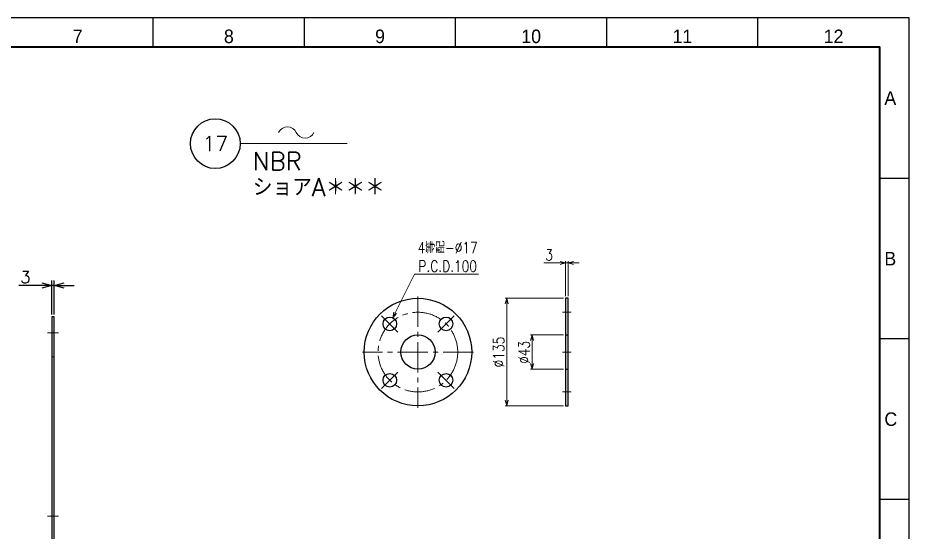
# Model space of a CAD drawing. Header units: millimetres. Extents: x 0 to 6920, y -24 to 2991.
# Drawn here: x 5800 to 6920, y 966 to 1611 of the extents above; entities that cross this region are included whole.
import ezdxf
from ezdxf import colors
from ezdxf.entities.mleader import LeaderData, LeaderLine
from ezdxf.enums import TextEntityAlignment as Align
from ezdxf.math import Vec2, Vec3

# ---------------------------------------------------------------- set-up
doc = ezdxf.new("R2010")
doc.units = ezdxf.units.MM
doc.header["$LTSCALE"] = 2
doc.header["$PDMODE"] = 99
doc.header["$PDSIZE"] = 1
for name, pattern in [('CENTER2', [28.575000000000003, 19.05, -3.175, 3.175, -3.175]), ('HIDDEN', [9.524999999999999, 6.35, -3.175]), ('HIDDEN2', [4.7624999999999975, 3.174999999999999, -1.587499999999999])]:
    doc.linetypes.add(name, pattern=pattern)
for name, color, linetype, lineweight in [('03_かくれ線', 6, 'HIDDEN2', 13), ('04_HIDDEN', 2, 'HIDDEN', 13), ('04_中心線', 1, 'CENTER2', 9), ('05_CENTER', 4, 'CENTER2', 13), ('07_寸法線', 3, 'Continuous', 9), ('08_DIM', 3, 'Continuous', 13), ('99_図枠', 7, 'Continuous', 40)]:
    doc.layers.add(name, color=color, linetype=linetype, lineweight=lineweight)
doc.layers.add('10_DRAFT', color=8, linetype='Continuous', lineweight=0, plot=False)
doc.styles.add('KSS_TXT', font='txt.shx', dxfattribs={"bigfont": 'extfont2.shx'})
doc.styles.get("Standard").update_dxf_attribs({"font": 'txt.shx', "bigfont": 'extfont2.shx'})
doc.styles.add('寸法用', font='simplex.shx', dxfattribs={"width": 0.8, "bigfont": '@extfont2.shx'})
doc.styles.add('表題用', font='MS PGothic.ttf')
doc.dimstyles.new('KSS_DIM', dxfattribs={"dimscale": 5, "dimtxt": 3, "dimasz": 2.5, "dimexe": 1.25, "dimexo": 0.625, "dimtad": 1, "dimdsep": 46, "dimtxsty": 'KSS_TXT', "dimblk": 'OPEN30', "dimcen": 0, "dimazin": 2, "dimtfac": 0.75, "dimtmove": 0, "dimatfit": 3, "dimldrblk": 'OPEN30', "dimfxl": 1.25, "dimtolj": 1, "dimarcsym": 0})
doc.dimstyles.new('機械製図用', dxfattribs={"dimtxt": 3.5, "dimasz": 3.5, "dimexe": 2, "dimexo": 0, "dimgap": 1.199999999999999, "dimtad": 1, "dimdsep": 46, "dimtxsty": '寸法用', "dimblk": 'OPEN30', "dimcen": 0, "dimclrd": 256, "dimclre": 256, "dimclrt": 7, "dimazin": 2, "dimtm": 1e-09, "dimtfac": 0.75, "dimtmove": 0, "dimatfit": 3, "dimldrblk": 'OPEN30', "dimfxl": 1, "dimlwd": -1, "dimlwe": -1, "dimarcsym": 0})
doc.dimstyles.new('機械製図用$3', dxfattribs={"dimtxt": 3.5, "dimasz": 3.5, "dimexe": 2, "dimexo": 0, "dimgap": 1.199999999999999, "dimtad": 1, "dimtih": 1, "dimtoh": 1, "dimdsep": 46, "dimtxsty": '寸法用', "dimblk": 'OPEN30', "dimcen": 0, "dimsd1": 1, "dimclrd": 256, "dimclre": 256, "dimclrt": 7, "dimazin": 2, "dimtm": 1e-09, "dimtfac": 0.75, "dimtofl": 0, "dimtmove": 0, "dimatfit": 3, "dimldrblk": 'OPEN30', "dimfxl": 1, "dimlwd": -1, "dimlwe": -1, "dimarcsym": 0})

# ---------------------------------------------------------------- blocks, each defined once
blk = doc.blocks.new('_Open30')
at = {"color": 0, "linetype": 'ByBlock', "lineweight": -2}
for p, q in [((-1, 0.26794919), (0, 0)), ((0, 0), (-1, -0.26794919)), ((0, 0), (-1, 0))]:
    blk.add_line(p, q, dxfattribs=at)
blk = doc.blocks.new('*D194')
at = {"layer": '08_DIM', "color": 0, "lineweight": -2, "transparency": 16777216}
for p, q in [((5842.671799015125, 1239.031981134526), (5842.671799015125, 1281.524654703438)), ((5845.671799015123, 1239.031981134526), (5845.671799015123, 1281.524654703438)), ((5830.171799015125, 1275.274654703438), (5801.421799015125, 1275.274654703438)), ((5845.671799015123, 1275.274654703438), (5842.671799015125, 1275.274654703438)), ((5858.171799015123, 1275.274654703438), (5870.671799015123, 1275.274654703438))]:
    blk.add_line(p, q, dxfattribs=at)
at = {"layer": 'Defpoints', "color": 0, "transparency": 16777216}
for p in [(5842.671799015125, 1275.274654703438), (5842.671799015125, 1235.906981134526), (5845.671799015123, 1235.906981134526)]:
    blk.add_point(p, dxfattribs=at)
at = {"layer": '08_DIM', "color": 0, "lineweight": -2, "transparency": 16777216, "xscale": 12.5, "yscale": 12.5, "zscale": 12.5}
blk.add_blockref('_Open30', (5842.671799015125, 1275.274654703438), dxfattribs=at)
at = {"layer": '08_DIM', "color": 0, "lineweight": -2, "transparency": 16777216, "xscale": 12.5, "yscale": 12.5, "zscale": 12.5, "rotation": 180}
blk.add_blockref('_Open30', (5845.671799015123, 1275.274654703438), dxfattribs=at)
at = {"layer": '08_DIM', "color": 0, "transparency": 16777216, "insert": (5809.546799015125, 1285.899654703438), "char_height": 15, "attachment_point": 5, "style": 'KSS_TXT'}
blk.add_mtext('\\A1;3', dxfattribs=at)
blk = doc.blocks.new('AM_BALLOON1')
at = {"transparency": 16777216}
blk.add_circle((0, 0), 5, dxfattribs=at)
blk.add_attdef('B_NUMBER', text='', height=3, dxfattribs=at).set_placement((0, 0), align=Align.MIDDLE_CENTER)
blk = doc.blocks.new('_OPEN')
at = {"color": 0, "linetype": 'ByBlock'}
for p, q in [((-1, 0.1666666666666666), (0, 0)), ((0, 0), (-1, -0.1666666666666666)), ((0, 0), (-1, 0))]:
    blk.add_line(p, q, dxfattribs=at)
blk = doc.blocks.new('p1ba05')
for centre, start, end in [((-2.953558874599082, 0.2854771617432377), 24.22763733453314, 155.5757785718213), ((0, 1.620669598395743), 204.2276373345332, 335.5757785718214)]:
    blk.add_arc(centre, 1.620669598395854, start, end)
blk = doc.blocks.new('*D216')
at = {"layer": '07_寸法線', "transparency": 16777216}
for p, q in [((6481.098849558012, 1303.616614390468), (6460.632182891346, 1303.616614390468)), ((6488.098849558012, 1261.750427239604), (6488.098849558012, 1305.616614390468)), ((6491.098849558012, 1303.616614390468), (6488.098849558012, 1303.616614390468)), ((6491.098849558012, 1261.750427239604), (6491.098849558012, 1305.616614390468)), ((6498.098849558012, 1303.616614390468), (6505.098849558012, 1303.616614390468))]:
    blk.add_line(p, q, dxfattribs=at)
at = {"layer": 'Defpoints', "color": 0, "transparency": 16777216}
for p in [(6488.098849558012, 1303.616614390468), (6488.098849558012, 1259.250427239604), (6491.098849558012, 1259.250427239604)]:
    blk.add_point(p, dxfattribs=at)
at = {"layer": '07_寸法線', "transparency": 16777216, "xscale": 7, "yscale": 7, "zscale": 7}
blk.add_blockref('_Open30', (6488.098849558012, 1303.616614390468), dxfattribs=at)
at = {"layer": '07_寸法線', "transparency": 16777216, "xscale": 7, "yscale": 7, "zscale": 7, "rotation": 180}
blk.add_blockref('_Open30', (6491.098849558012, 1303.616614390468), dxfattribs=at)
at = {"layer": '07_寸法線', "color": 7, "transparency": 16777216, "insert": (6467.365516224679, 1313.616614390468), "char_height": 14, "attachment_point": 5, "style": '寸法用'}
blk.add_mtext('3', dxfattribs=at)
blk = doc.blocks.new('*D218')
at = {"layer": '07_寸法線', "transparency": 16777216}
for p, q in [((6485.598849558016, 1213.250427239613), (6443.99636004003, 1213.250427239613)), ((6445.99636004003, 1206.250427239613), (6445.99636004003, 1177.250427239595)), ((6485.598849558017, 1170.250427239595), (6443.99636004003, 1170.250427239595))]:
    blk.add_line(p, q, dxfattribs=at)
at = {"layer": 'Defpoints', "color": 0, "transparency": 16777216}
for p in [(6488.098849558016, 1213.250427239613), (6445.99636004003, 1170.250427239595), (6488.098849558017, 1170.250427239595)]:
    blk.add_point(p, dxfattribs=at)
at = {"layer": '07_寸法線', "transparency": 16777216, "xscale": 7, "yscale": 7, "zscale": 7}
for p, rotation in [((6445.99636004003, 1213.250427239613), 90), ((6445.99636004003, 1170.250427239595), 270)]:
    blk.add_blockref('_Open30', p, dxfattribs=dict(at, rotation=rotation))
at = {"layer": '07_寸法線', "color": 7, "transparency": 16777216, "insert": (6435.996360040006, 1191.378298004234), "char_height": 14, "attachment_point": 5, "rotation": 90, "style": '寸法用'}
blk.add_mtext('%%c43', dxfattribs=at)
blk = doc.blocks.new('*D219')
at = {"layer": '07_寸法線', "transparency": 16777216}
for p, q in [((6485.598849558016, 1259.250427239604), (6412.08003998264, 1259.250427239604)), ((6414.08003998264, 1252.250427239604), (6414.08003998264, 1131.250427239604)), ((6485.598849558016, 1124.250427239604), (6412.08003998264, 1124.250427239604))]:
    blk.add_line(p, q, dxfattribs=at)
at = {"layer": 'Defpoints', "color": 0, "transparency": 16777216}
for p in [(6488.098849558016, 1259.250427239604), (6414.08003998264, 1124.250427239604), (6488.098849558016, 1124.250427239604)]:
    blk.add_point(p, dxfattribs=at)
at = {"layer": '07_寸法線', "transparency": 16777216, "xscale": 7, "yscale": 7, "zscale": 7}
for p, rotation in [((6414.08003998264, 1259.250427239604), 90), ((6414.08003998264, 1124.250427239604), 270)]:
    blk.add_blockref('_Open30', p, dxfattribs=dict(at, rotation=rotation))
at = {"layer": '07_寸法線', "color": 7, "transparency": 16777216, "insert": (6404.080039982638, 1191.750427239602), "char_height": 14, "attachment_point": 5, "rotation": 90, "style": '寸法用'}
blk.add_mtext('%%c135', dxfattribs=at)
blk = doc.blocks.new('*D226')
at = {"layer": '07_寸法線', "transparency": 16777216}
for p, q in [((6298.197896148338, 1289.469770157847), (6274.143135338149, 1240.99050251742)), ((6378.744562815005, 1289.469770157847), (6298.197896148338, 1289.469770157847))]:
    blk.add_line(p, q, dxfattribs=at)
at = {"layer": 'Defpoints', "color": 0, "transparency": 16777216}
for p in [(6271.031784625832, 1234.719976483269), (6263.475647181637, 1219.491556114617)]:
    blk.add_point(p, dxfattribs=at)
at = {"layer": '07_寸法線', "transparency": 16777216, "xscale": 7, "yscale": 7, "zscale": 7, "rotation": 243.6100107475268}
blk.add_blockref('_Open30', (6271.031784625832, 1234.719976483269), dxfattribs=at)
at = {"layer": '07_寸法線', "color": 7, "transparency": 16777216, "insert": (6339.971229481673, 1311.136436824514), "char_height": 14, "attachment_point": 5, "style": '寸法用'}
blk.add_mtext('4等配-∅17\\PP.C.D.100', dxfattribs=at)

msp = doc.modelspace()

# ---------------------------------------------------------------- linework, layer by layer
at = {"color": 3}
for points in [[(6488.098849558012, 1259.250427239604), (6488.098849558012, 1124.250427239604)], [(6491.098849558012, 1259.250427239604), (6488.098849558012, 1259.250427239604)], [(6491.098849558012, 1124.250427239604), (6491.098849558012, 1259.250427239604)], [(6488.098849558013, 1213.250427239613), (6491.098849558013, 1213.250427239613)], [(6488.098849558013, 1170.250427239594), (6491.098849558013, 1170.250427239594)], [(6488.098849558012, 1124.250427239604), (6491.098849558012, 1124.250427239604)]]:
    msp.add_lwpolyline(points, dxfattribs=at)
msp.add_lwpolyline([(5845.671799015123, 735.9069811348897), (5845.671799015123, 1235.90698113489), (5842.671799015125, 1235.90698113489), (5842.671799015125, 735.9069811348897)], close=True, dxfattribs=at)
for centre, radius in [((6302.609054963061, 1191.750427239613), 67.5), ((6267.253715903737, 1227.105766298942), 8.5), ((6337.964394022395, 1227.10576629894), 8.5), ((6302.60905496307, 1191.750427239613), 21.5), ((6267.253715903737, 1156.395088180283), 8.5), ((6337.964394022395, 1156.395088180286), 8.5)]:
    msp.add_circle(centre, radius, dxfattribs=at)
at = {"layer": '03_かくれ線'}
for points in [[(6488.098849558012, 1241.750427239604), (6491.098849558012, 1241.750427239604)], [(6488.098849558012, 1141.750427239604), (6491.098849558012, 1141.750427239604)]]:
    msp.add_lwpolyline(points, dxfattribs=at)
at = {"layer": '04_HIDDEN', "color": 3}
msp.add_line((5842.671799015125, 1185.906981134957), (5845.671799015123, 1185.906981134957), dxfattribs=at)
at = {"layer": '04_中心線'}
for points in [[(6302.60905496307, 1261.500427239613), (6302.60905496307, 1122.000427239613)], [(6257.000667576529, 1237.358814626145), (6277.50676423094, 1216.852717971735)], [(6348.2174423496, 1237.358814626145), (6327.71134569519, 1216.852717971735)], [(6495.098849558012, 1241.750427239604), (6484.098849558012, 1241.750427239604)], [(6372.359054963061, 1191.750427239613), (6232.859054963061, 1191.750427239613)], [(6495.098849558012, 1191.750427239604), (6484.098849558012, 1191.750427239604)], [(6257.000667576529, 1146.142039853079), (6277.50676423094, 1166.648136507489)], [(6348.2174423496, 1146.142039853079), (6327.71134569519, 1166.648136507489)], [(6495.098849558012, 1141.750427239604), (6484.098849558012, 1141.750427239604)]]:
    msp.add_lwpolyline(points, dxfattribs=at)
msp.add_circle((6302.609054963061, 1191.750427239613), 50, dxfattribs=at)
at = {"layer": '05_CENTER'}
for p, q in [((5837.474892870145, 1215.906981134959), (5851.074487226188, 1215.906981134959)), ((5837.474892870145, 985.9069811347083), (5851.074487226188, 985.9069811347083))]:
    msp.add_line(p, q, dxfattribs=at)
at = {"layer": '08_DIM'}
msp.add_line((6079.418555886414, 1453.275199076146), (6213.842150682299, 1453.275199076146), dxfattribs=at)
at = {"layer": '10_DRAFT'}
msp.add_line((5842.671799015125, 985.9069811348897), (5845.671799015123, 985.9069811348897), dxfattribs=at)
at = {"layer": '99_図枠', "lineweight": 25}
for p, q in [((5970.178299191189, 1574.348571316039), (5970.178299191189, 1611.11999988732)), ((6160.060299190423, 1574.348571316039), (6160.060299190423, 1611.11999988732)), ((6349.942299189655, 1574.348571316039), (6349.942299189655, 1611.11999988732)), ((6349.942299189655, 1574.348571316039), (6349.942299189655, 1611.11999988732)), ((6539.824299188887, 1574.348571316039), (6539.824299188887, 1611.11999988732)), ((6729.706299188121, 1574.348571316039), (6729.706299188121, 1611.11999988732)), ((6919.588299187353, 1409.709449888134), (6882.816870616076, 1409.709449888134)), ((6919.588299187353, 1208.298899888947), (6882.816870616076, 1208.298899888947)), ((6919.588299187353, 1006.888349889767), (6882.816870616076, 1006.888349889767))]:
    msp.add_line(p, q, dxfattribs=at)
at = {"layer": '99_図枠'}
msp.add_lwpolyline([(4751.205442053259, 36.60702846511435), (6882.816870616076, 36.60702846511435), (6882.816870616076, 1574.348571316039), (4751.205442053259, 1574.348571316039)], close=True, dxfattribs=at)
at = {"layer": 'Defpoints'}
msp.add_lwpolyline([(4641.004299187352, -1.126752522395691e-07), (6919.588299187353, -1.126752522395691e-07), (6919.588299187353, 1611.11999988732), (4641.004299187352, 1611.11999988732)], close=True, dxfattribs=at)

# ---------------------------------------------------------------- block references
at = {"layer": '08_DIM', "xscale": 7.5, "yscale": 7.5, "zscale": 7.5}
msp.add_blockref('p1ba05', (6160.910428840703, 1460.113144952047), dxfattribs=at)

# ---------------------------------------------------------------- texts
at = {"layer": '08_DIM', "style": 'KSS_TXT'}
for s, p in [('NBR', (6095.180238329103, 1419.906914508527)), ('ショアA＊＊＊', (6095.180238329103, 1387.441850181661))]:
    msp.add_text(s, height=22.5, dxfattribs=at).set_placement(p)
at = {"layer": '99_図枠', "lineweight": 13, "style": '表題用'}
for s, p in [('7', (5875.237299191572, 1574.348571316039)), ('8', (6065.119299190806, 1574.348571316039)), ('9', (6255.001299190038, 1574.348571316039)), ('10', (6444.88329918927, 1574.348571316039)), ('11', (6634.765299188504, 1574.348571316039)), ('12', (6824.647299187736, 1574.348571316039))]:
    msp.add_text(s, height=16.97142857136, dxfattribs=at).set_placement(p, align=Align.BOTTOM_CENTER)
for s, p in [('A', (6888.474013473195, 1510.414724887727)), ('B', (6888.474013473195, 1309.004174888542)), ('C', (6888.474013473195, 1107.59362488936))]:
    msp.add_text(s, height=16.97142857136, dxfattribs=at).set_placement(p, align=Align.MIDDLE_LEFT)

# ---------------------------------------------------------------- dimensions: what is measured, and where the dimension line sits
at = {"layer": '07_寸法線'}
dim = msp.add_diameter_dim_2p(p1=(6263.475647181637, 1219.491556114617), p2=(6271.031784625832, 1234.719976483269), text='4等配-<>\\PP.C.D.100', dimstyle='機械製図用$3', override={"dimtxt": 14, "dimasz": 7, "dimgap": 3}, dxfattribs=at)
dim.commit()
dim.dimension.update_dxf_attribs({"geometry": '*D226', "text_midpoint": (6339.971229481673, 1289.469770157848), "dimtype": 163})
dim = msp.add_linear_dim(base=(6488.098849558012, 1303.616614390468), p1=(6491.098849558012, 1259.250427239604), p2=(6488.098849558012, 1259.250427239604), angle=180, dimstyle='機械製図用', override={"dimscale": 0, "dimtxt": 14, "dimasz": 7, "dimexo": 2.5, "dimgap": 3}, dxfattribs=at)
dim.commit()
dim.dimension.update_dxf_attribs({"geometry": '*D216', "text_midpoint": (6467.365516224679, 1313.616614390468)})
dim = msp.add_linear_dim(base=(6414.08003998264, 1124.250427239604), p1=(6488.098849558012, 1259.250427239604), p2=(6488.098849558012, 1124.250427239604), angle=90, text='%%c<>', dimstyle='機械製図用', override={"dimscale": 0, "dimtxt": 14, "dimasz": 7, "dimexo": 2.5, "dimgap": 3}, dxfattribs=at)
dim.commit()
dim.dimension.update_dxf_attribs({"geometry": '*D219', "text_midpoint": (6404.080039982638, 1191.750427239602)})
dim = msp.add_linear_dim(base=(6445.99636004003, 1170.250427239595), p1=(6488.098849558012, 1213.250427239613), p2=(6488.098849558013, 1170.250427239594), angle=90, text='%%c<>', dimstyle='機械製図用', override={"dimscale": 0, "dimtxt": 14, "dimasz": 7, "dimexo": 2.5, "dimgap": 3, "dimtmove": 2}, dxfattribs=at)
dim.commit()
dim.dimension.update_dxf_attribs({"geometry": '*D218', "text_midpoint": (6435.996360040006, 1191.378298004234), "dimtype": 160})
at = {"layer": '08_DIM'}
dim = msp.add_linear_dim(base=(5842.671799015125, 1275.274654703438), p1=(5845.671799015123, 1235.906981134526), p2=(5842.671799015125, 1235.906981134526), dimstyle='KSS_DIM', dxfattribs=at)
dim.commit()
dim.dimension.update_dxf_attribs({"geometry": '*D194', "text_midpoint": (5809.546799015125, 1285.899654703438)})

# ---------------------------------------------------------------- leaders
ml = msp.add_multileader_block('Standard', dxfattribs=at)
ml.set_content('AM_BALLOON1', color=256, scale=6.25)
ml.set_attribute('B_NUMBER', '17', width=0)
ml.set_leader_properties(color=256, linetype='ByLayer', lineweight=-1)
ml.set_arrow_properties(name='OPEN')
ml.build(insert=Vec2(0, 0))
ml.multileader.update_dxf_attribs({"leader_type": 0, "has_dogleg": 0, "text_right_attachment_type": 6, "dogleg_length": 0, "arrow_head_size": 12.5, "scale": 2.5, "block_connection_type": 1})
ctx = ml.context
ctx.base_point, ctx.scale, ctx.char_height, ctx.arrow_head_size, ctx.landing_gap_size, ctx.plane_origin = Vec3(6048.131877366544, 1453.300167315905), 2.5, 25, 12.5, 12.5, Vec3(6048.131877366544, 1453.300167315905)
ctx.right_attachment, ctx.attachment_type = 6, 1
notes = []
notes.append((ctx, [(0, (0, 0, 0), (0, 0), (1, 0), 1, [])]))
ctx.block.insert = Vec3(6048.131877366544, 1453.300167315905)
for ctx, leaders in notes:
    for number, flags, end, landing, length, lines in leaders:
        leader = LeaderData()
        leader.index, (leader.has_last_leader_line, leader.has_dogleg_vector, leader.attachment_direction) = number, flags
        leader.last_leader_point, leader.dogleg_vector, leader.dogleg_length = Vec3(end), Vec3(landing), length
        for number, points, colour, breaks in lines:
            line = LeaderLine()
            line.index, line.vertices, line.color, line.breaks = number, Vec3.list(points), colors.encode_raw_color(colour), breaks
            leader.lines.append(line)
        ctx.leaders.append(leader)

doc.saveas('drawing.dxf')
